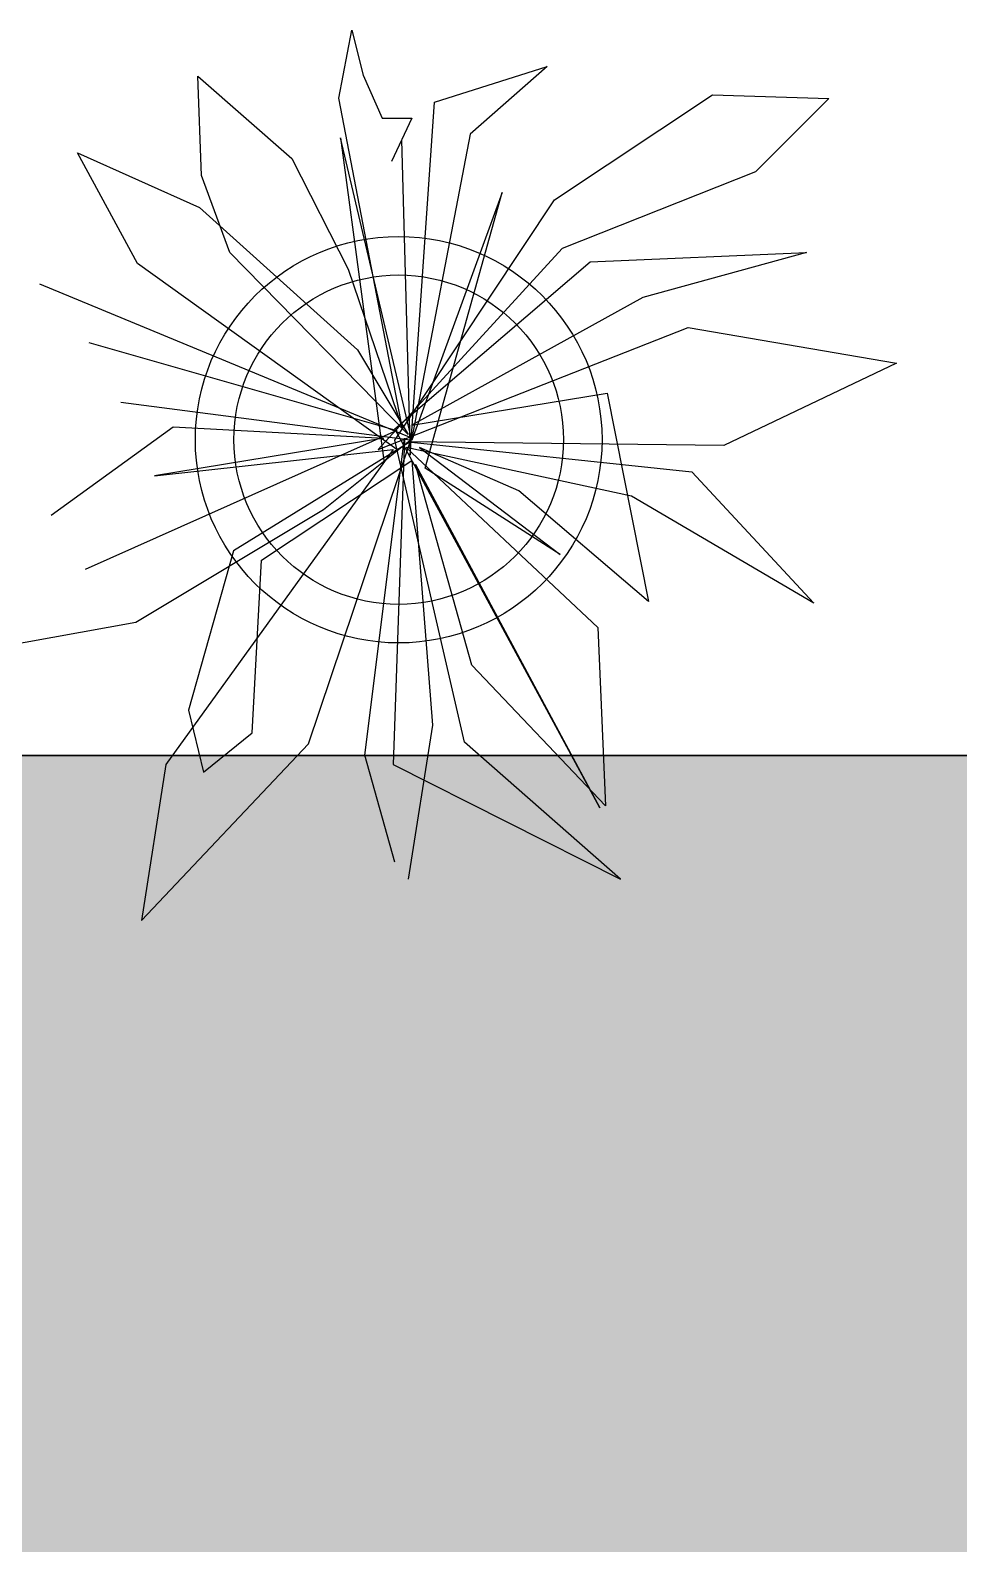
# Model space of a CAD drawing. Header units: millimetres. Extents: x 1933 to 24107, y 1228 to 18074.
# Drawn here: x 8735 to 9527, y 9689 to 10980 of the extents above; entities that cross this region are included whole.
import ezdxf

# ---------------------------------------------------------------- set-up
doc = ezdxf.new("R2010")
doc.units = ezdxf.units.MM
doc.layers.add('net', color=7, linetype='Continuous')
doc.layers.add('Walls', color=5, linetype='Continuous', lineweight=30)

msp = doc.modelspace()

# ---------------------------------------------------------------- hatches: boundary and pattern name
at = {"true_color": 0x333234}
h = msp.add_hatch(color=250, dxfattribs=at)
h.dxf.hatch_style = 1
h.paths.add_polyline_path([(6497.843414103902, 10361.41912402832), (12447.54599167453, 10361.41912402832), (12447.54599167453, 5685.676169567849), (6497.843414103902, 5685.676169567849)])

# ---------------------------------------------------------------- linework, layer by layer
at = {"color": 92}
for p, q in [((8998.420388156139, 10922.32205379598), (9009.387275109913, 10980.11624757475)), ((9009.387275109913, 10980.11624757475), (9019.149776630167, 10941.88690413135))]:
    msp.add_line(p, q, dxfattribs=at)
at = {"layer": 'net', "color": 92, "linetype": 'Continuous'}
for p, q in [((9079.935811059788, 10918.68572859032), (9176.036080901651, 10949.09244796119)), ((9176.036080901651, 10949.09244796119), (9110.36756069274, 10891.47975075113)), ((8878.125080474476, 10941.09067542715), (8958.208663511925, 10870.67517468014)), ((8881.328477441786, 10856.27200037736), (8878.125080474476, 10941.09067542715)), ((9019.149776630167, 10941.88690413135), (9035.27232145205, 10905.05899924625)), ((9052.70730937804, 10640.22422324848), (8998.420388156139, 10922.32205379598)), ((9182.442725820112, 10835.46734301119), (9316.983312221002, 10925.08713035855)), ((9316.983312221002, 10925.08713035855), (9416.286979030067, 10921.88647012204)), ((9416.286979030067, 10921.88647012204), (9353.821706772398, 10859.4726606139)), ((9059.114103312588, 10617.81927641161), (9079.935811059788, 10918.68572859032)), ((9035.27232145205, 10905.05899924625), (9060.607145618507, 10905.05899924625)), ((9060.607145618507, 10905.05899924625), (9043.332889883224, 10868.23109436169)), ((8999.852228022266, 10888.27900921948), (9036.69062257379, 10613.01824540871)), ((9060.715727288245, 10630.62216124323), (8999.852228022266, 10888.27900921948)), ((9051.970017750866, 10886.64504680393), (9059.114103312588, 10617.81927641161)), ((9110.36756069274, 10891.47975075113), (9060.715727288245, 10632.22253200903)), ((8826.871623094323, 10781.05538733227), (8775.618165714206, 10875.47620568253)), ((8775.618165714206, 10875.47620568253), (8879.726853466129, 10829.06594124299)), ((8958.208663511925, 10870.67517468014), (9006.258872940909, 10776.25427503532)), ((9353.821706772398, 10859.4726606139), (9188.849519754605, 10793.85819086921)), ((8905.353582156224, 10790.65744933756), (8881.328477441786, 10856.27200037736)), ((9046.300664459579, 10630.62216124323), (9182.442725820112, 10835.46734301119)), ((9137.595913358438, 10841.8688260746), (9060.715727288245, 10630.62216124323)), ((9071.927393149674, 10606.61684364055), (9137.595913358438, 10841.8688260746)), ((8879.726853466129, 10829.06594124299), (9014.267290851023, 10707.43906375894)), ((9188.849519754605, 10793.85819086921), (9031.88560163095, 10622.62038870864)), ((9047.902288435218, 10622.62038870864), (8826.871623094323, 10781.05538733227)), ((9057.512330321044, 10635.42319224558), (8905.353582156224, 10790.65744933756)), ((9046.300664459579, 10640.22422324848), (9212.874624469061, 10782.65567680351)), ((9212.874624469061, 10782.65567680351), (9397.066895258433, 10790.65744933756)), ((9397.066895258433, 10790.65744933756), (9257.721436930735, 10752.24895743264)), ((9006.258872940909, 10776.25427503532), (9052.70730937804, 10640.22422324848)), ((9060.715727288245, 10632.22253200903), (8743.5846430896, 10763.45147149837)), ((9257.721436930735, 10752.24895743264), (9060.715727288245, 10643.42496477962)), ((9031.88560163095, 10622.62038870864), (9296.161455457934, 10726.64335035875)), ((9296.161455457934, 10726.64335035875), (9473.947081328663, 10696.23663098784)), ((8785.228058583982, 10713.84054682181), (9047.902288435218, 10638.62393377727)), ((9014.267290851023, 10707.43906375894), (9057.512330321044, 10635.42319224558)), ((9473.947081328663, 10696.23663098784), (9326.593205090778, 10625.82104894565)), ((9060.715727288245, 10643.42496477962), (9227.289538281804, 10670.63094261935)), ((9227.289538281804, 10670.63094261935), (9262.526457873539, 10492.99173869051)), ((9059.114103312588, 10630.62216124323), (8812.45656026573, 10662.62917008531)), ((8753.194684975426, 10566.60798096924), (8857.303372727349, 10641.82459401432)), ((9047.902288435218, 10638.62393377727), (8782.024810632667, 10520.19771652969)), ((8857.303372727349, 10641.82459401432), (9036.69062257379, 10632.22253200903)), ((9220.882893363161, 10316.95290552703), (9046.300664459579, 10640.22422324848)), ((9036.69062257379, 10632.22253200903), (8841.286685922953, 10600.21544187177)), ((9059.114103312588, 10629.02179047738), (8908.556830107556, 10536.20126159836)), ((8972.623726340646, 10371.36486120595), (9059.114103312588, 10629.02179047738)), ((8985.437165193673, 10571.40909326674), (9059.114103312588, 10630.62216124323)), ((9020.67393576952, 10361.76279920124), (9054.30908236973, 10632.22253200903)), ((9054.30908236973, 10632.22253200903), (9044.699040483976, 10353.76102666661)), ((9105.562539749882, 10372.96523197179), (9046.300664459579, 10630.62216124323)), ((9055.910706345405, 10624.22075947448), (9219.281269387668, 10470.58679185367)), ((9248.111395044909, 10582.61152603783), (9055.910706345405, 10624.22075947448)), ((9057.512330321044, 10629.02179047738), (9299.364852425062, 10603.41610210882)), ((9326.593205090778, 10625.82104894565), (9057.512330321044, 10629.02179047738)), ((9067.122372206815, 10624.22075947448), (9187.24774676297, 10533.00060136131)), ((9152.010976187214, 10587.41263833541), (9067.122372206815, 10624.22075947448)), ((8841.286685922953, 10600.21544187177), (9044.699040483976, 10622.62038870864)), ((9044.699040483976, 10622.62038870864), (8850.896727808778, 10353.76102666661)), ((8932.581934821812, 10528.19948906432), (9060.715727288245, 10613.01824540871)), ((9060.715727288245, 10613.01824540871), (9078.334038068135, 10387.36840627454)), ((9063.919124255537, 10609.81758517224), (9220.882893363161, 10316.95290552703)), ((9111.96918466838, 10438.57970171641), (9063.919124255537, 10609.81758517224)), ((9187.24774676297, 10533.00060136131), (9071.927393149674, 10606.61684364055)), ((9299.364852425062, 10603.41610210882), (9403.47354017704, 10491.39136792466)), ((9262.526457873539, 10492.99173869051), (9152.010976187214, 10587.41263833541)), ((9403.47354017704, 10491.39136792466), (9248.111395044909, 10582.61152603783)), ((8825.269999118684, 10475.38782285606), (8985.437165193673, 10571.40909326674)), ((8908.556830107556, 10536.20126159836), (8870.116811580321, 10400.17129110616)), ((8924.573665927803, 10380.96700450634), (8932.581934821812, 10528.19948906432)), ((8701.941227595218, 10452.98287601923), (8825.269999118684, 10475.38782285606)), ((9219.281269387668, 10470.58679185367), (9225.687914306129, 10318.5531949982)), ((9225.687914306129, 10318.5531949982), (9111.96918466838, 10438.57970171641)), ((8870.116811580321, 10400.17129110616), (8882.930101417462, 10347.35962489842)), ((8882.930101417462, 10347.35962489842), (8924.573665927803, 10380.96700450634)), ((9078.334038068135, 10387.36840627454), (9057.512330321044, 10256.13946678524)), ((8830.075020061651, 10220.93163511687), (8972.623726340646, 10371.36486120595)), ((9238.501353159101, 10256.13946678524), (9105.562539749882, 10372.96523197179)), ((8850.896727808778, 10353.76102666661), (8830.075020061651, 10220.93163511687)), ((9046.300664459579, 10270.54264108807), (9020.67393576952, 10361.76279920124)), ((9044.699040483976, 10353.76102666661), (9238.501353159101, 10256.13946678524))]:
    msp.add_line(p, q, dxfattribs=at)
at = {"layer": 'net', "color": 24, "linetype": 'Continuous'}
for radius in [173.3765888351968, 140.4679958611154]:
    msp.add_circle((9049.451607794583, 10630.9137659334), radius, dxfattribs=at)
at = {"layer": 'Walls'}
msp.add_lwpolyline([(6497.843414103902, 10361.41912402832), (12447.54599167453, 10361.41912402832), (12447.54599167453, 5685.676169567849), (6497.843414103902, 5685.676169567849)], close=True, dxfattribs=at)

doc.saveas('drawing.dxf')
